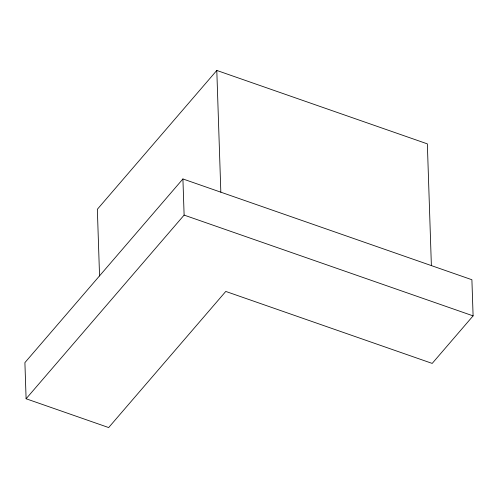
<?xml version="1.0" encoding="UTF-8"?>
<svg xmlns="http://www.w3.org/2000/svg" width="498" height="498" viewBox="0 0 498 498"><rect width="100%" height="100%" fill="white"/><g stroke="black" fill="none" stroke-linecap="round" stroke-linejoin="round"><path stroke-width="0.75" d="M431.38 265.615L427.346 143.866L216.798 70.442L97.347 209.285L99.556 275.979M182.915 178.956L24.9 362.625L26.101 398.761L108.664 427.558L225.775 291.436L432.196 363.416L473.1 315.869L471.899 279.733L182.915 178.956L184.117 215.099L26.101 398.761M184.117 215.099L473.1 315.869M216.798 70.442L220.838 192.197"/></g></svg>
